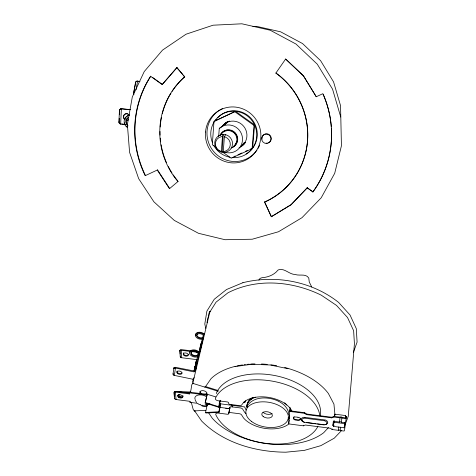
<?xml version="1.0" encoding="UTF-8"?>
<svg xmlns="http://www.w3.org/2000/svg" width="476" height="476" viewBox="0 0 476 476"><rect width="100%" height="100%" fill="white"/><g stroke="black" fill="none" stroke-linecap="round" stroke-linejoin="round"><path stroke-width="0.71" d="M215.693 396.883L207.203 394.241L205.162 403.041L218.716 407.248L220.323 400.262M125.753 124.551L120.666 124.046A1.981 1.868 71.2 0 1 118.911 122.148L119.428 110.611A1.999 1.845 60 0 1 121.368 108.861L130.126 109.718M119.244 118.292L119.202 122.57A1.993 1.874 48.1 0 1 119.131 122.32M119.405 114.775L119.595 110.545A1.999 1.922 59.3 0 1 119.69 110.045M120.666 124.046L121.368 108.861M180.154 354.007L179.922 350.407A1.529 1.017 10.5 0 1 181.38 349.628L191.4 350.854M345.481 417.904L345.695 416.435L346.421 416.53L344.475 430.512A0.809 0.672 12.4 0 1 343.708 431.018L340.138 430.554A1.017 0.845 12 0 0 338.353 430.328L332.111 429.519L330.457 428.263L305.372 425.026L303.51 425.824L289.36 423.997A0.714 0.595 6 0 1 288.736 423.319L290.074 407.474M289.527 417.309L289.628 415.828M289.991 410.657L290.098 409.182M221.78 151.463L231.253 158.21L252.078 148.72L252.631 148.078L254.565 124.932L235.513 111.307L214.724 121.023L213.98 121.529L212.308 144.716L216.449 147.667M218.668 136.558L219.263 128.544L219.632 128.133A14.072 13.745 56.4 0 1 242.213 136.255A14.072 13.745 56.4 0 1 224.755 152.213M223.274 134.381L222.256 150.493L221.804 152.076L221.346 151.338L222.447 136.624L223.125 134.506L224.434 134.345L225.576 134.613L224.38 136.814L223.268 151.535L224.095 152.308L225.255 152.272A9.056 8.83 55 0 0 226.57 135L225.428 134.732M225.297 124.706L225.749 123.004A13.917 13.62 58.4 0 1 228.111 121.398M252.078 148.72L254.017 125.462L254.565 124.932M333.622 424.622L333.45 426.413L344.225 427.799L344.327 426.603M344.225 427.799L344.927 422.444M345.439 417.952L345.647 415.572L334.842 414.191L334.574 416.298L334.646 415.024L334.539 415.857M345.695 416.435L345.564 417.934L342.196 417.41A1.767 1.452 11.5 0 0 339.87 417.113L333.777 416.429L331.832 417.256L306.407 414.001L304.705 412.716L290.324 410.877L290.604 408.89M346.421 416.53L346.29 418.023A0.827 0.672 11.9 0 1 345.511 418.535L341.881 418.071A1.035 0.845 11.5 0 0 340.066 417.839L333.718 417.024L331.772 417.851L306.336 414.596L304.628 413.311L290.241 411.472A0.726 0.595 5.8 0 1 289.61 410.788M333.45 426.413L334.104 421.058M334.61 416.571L334.842 414.191M332.111 429.519L332.171 428.924M333.718 417.024L333.777 416.429M331.772 417.851L331.832 417.256M306.336 414.596L306.407 414.001M304.628 413.311L304.705 412.716M303.51 425.824L303.581 425.235M334.176 425.598L332.819 425.425L333.355 421.26A0.815 0.672 10.8 0 0 333.991 421.022M133.738 94.498A1.904 1.803 75.8 0 1 133.56 93.528L135.505 82.616A1.922 1.779 65.3 0 1 137.588 81.194L139.73 81.694M333.866 422.837L334.134 420.754M198.391 353.894L198.623 352.484L193.928 370.965L175.59 367.341A1.601 1.035 9.9 0 0 173.901 367.984L173.02 374.017A1.589 1 18.9 0 0 174.406 375.415L192.649 379.188A0.881 0.714 8.1 0 0 193.482 378.991M174.406 375.415L175.412 368.037L174.811 367.954A1.601 0.881 17.5 0 0 173.918 368.222L173.758 368.531L173.865 368.115M338.353 430.328L338.823 426.895M333.355 421.26L339.489 422.045L340.066 417.839M288.736 423.319L289.2 420.022M340.138 430.554L340.614 427.127M339.489 422.045A1.029 0.845 11.7 0 1 341.292 422.277L341.881 418.071M345.445 416.976L345.647 415.572M344.303 426.901L344.904 422.742L341.292 422.277M194.113 370.959L196.647 360.659M194.22 370.977L194.952 366.419L194.327 371.006M192.709 381.782L193.137 379.116L194.113 377.658M195.654 364.783L196.279 360.921L195.166 366.466M196.094 362.718L196.433 360.612M195.517 369.798L197.177 362.2L196.951 363.604M207.006 322.734L207.798 317.992L208.744 316.498M208.423 316.409L208.994 313.018L209.934 311.524L192.75 383.347L191.774 384.798L190.924 390.118A56.061 32.927 10.8 0 0 190.4 392.283M136.041 89.815L137.588 81.194M243.409 402.226L244.848 402.41L244.92 402.024A22.289 13.078 9.9 0 1 245.503 400.786M244.848 402.41L244.985 401.685M228.754 413.085L229.896 407.319M228.736 413.709L229.878 407.95M179.922 350.407L180.196 356.476A1.517 0.97 19.3 0 0 181.713 357.744L197.052 359.642M218.716 407.248L220.079 400.732M209.952 403.88L207.018 404.047A0.892 0.309 87.4 0 1 207.131 405.29L205.543 412.49L205.816 413.013L219.091 412.311L218.823 411.776L220.323 404.552A0.892 0.303 87.3 0 0 220.209 403.303L220.471 403.832L244.801 406.944L244.86 407.343A22.289 13.078 9.9 0 0 246.169 410.038M220.62 403.118L220.471 403.832L219.008 403.916M219.091 412.311L220.715 403.374M198.492 358.166L198.79 356.822M205.162 403.041L207.203 394.241M195.053 410.871L194.273 410.961L194.44 410.252A0.875 0.613 -36.3 0 0 195.053 410.871L205.65 410.348M197.951 403.374L190.043 402.363L190.216 401.655M200.164 349.908C199.67 345.82 202.371 341.869 201.294 342.238M201.503 342.262L200.051 347.409M190.043 402.363L189.983 401.322L176.043 399.537A1.583 0.976 18.3 0 1 174.478 398.388L174.02 392.771A1.595 0.839 16.6 0 1 175.465 392.159L189.537 393.95L189.644 392.17L207.09 394.39M199.789 349.783L200.099 348.486M200.878 345.255L201.187 343.958M201.342 343.315L201.651 342.03M189.537 393.95L189.71 393.235L175.65 391.445A1.595 1.006 9.4 0 0 174.127 392.343L174.454 396.46M199.896 351.901L203.46 337.026M195.672 369.84L196.326 367.091M197.427 352.27L180.648 350.253A1.529 0.863 17 0 0 179.892 350.61L179.815 350.931L179.916 350.538M173.758 368.531L173.901 367.984M312.899 191.864L307.193 187.794L312.899 191.864A98.74 96.592 58.3 0 0 331.421 128.389M258.902 280.126C259.599 277.597 262.657 277.621 264.745 277.401C269.737 276.491 274.747 274.259 277.919 270.154A5.629 3.891 9.8 0 1 279.144 269.648C284.987 268.285 289.343 274.479 295.197 274.491C299.535 276.11 306.032 273.266 308.787 278.121L309.257 281.982L311.703 286.933M353.359 352.514L357.089 342.095L356.286 328.589L350.038 315.017L338.632 302.427C312.054 281.399 275.669 274.527 242.95 282.679L242.861 282.714M334.164 416.786L334.925 414.697L333.944 404.124L328.333 393.42A66.753 39.294 9.9 0 0 288.861 368.644M344.791 425.467L348.248 416.399L354.43 343.708L353.626 330.719L347.522 317.516L336.544 305.437L321.223 295.156C292.496 281.084 257.022 277.859 227.974 292.788L216.05 302.159L209.851 311.994M264.46 202.205A75.154 73.506 58.1 0 0 307.425 141.747A75.154 73.506 58.1 0 0 275.86 73.102L275.973 73.03A75.059 73.423 58.1 0 1 307.496 141.598A75.059 73.423 58.1 0 1 264.585 201.985L271.272 216.753L291.128 204.591L307.193 187.794M118.911 122.148L118.911 121.886M285.564 59.036L303.408 75.874L316.254 96.741L303.486 75.803L286.207 59.494M133.56 93.528L135.654 82.574A1.922 1.85 63.7 0 1 137.838 81.128L139.968 81.622M192.75 383.347L193.607 383.614A0.898 0.72 34.6 0 1 192.923 382.633M275.86 73.102L285.665 58.982M204.716 387.077L205.555 386.577L211.005 378.706A66.753 39.294 9.9 0 1 235.543 366.282M119.91 109.587L120.666 108.933M247.151 406.046C253.512 395.961 268.41 396.567 278.008 400.97M157.544 169.92L157.294 170.105L169.456 188.71L169.688 188.502L157.544 169.92L145.198 175.686A101.233 99.032 58.3 0 1 150.559 76.267L162.191 84.567L176.84 67.598L182.974 74.625M162.191 84.567L177.078 67.538M226.707 123.034L227.48 122.171M328.464 427.561L323.716 432.684A66.753 39.294 9.9 0 1 212.266 418.243L208.536 412.686M341.679 430.411L334.253 438.194L320.824 445.661L304.331 450.391L285.856 452.2C255.404 451.998 223.541 443.043 201.604 420.998L194.5 410.669M307.121 188.002L291.038 204.817L271.272 216.753M136.076 81.699L136.874 81.17M174.305 391.855L174.865 391.522M224.095 152.308L221.953 151.933M169.456 188.71L178.167 181.362L177.941 181.558A75.154 73.506 58.1 0 1 184.563 76.88L176.84 67.598M242.95 282.679L226.528 289.515L214.26 299.255L206.905 311.072L204.787 324.025L205.781 328.363M219.263 128.544L227.111 122.594M213.98 121.529L235.513 111.307M145.198 175.686L145.46 175.495A101.108 98.913 58.4 0 1 150.821 76.196L150.559 76.267M316.254 96.741L322.847 93.695A98.865 96.711 58.3 0 1 312.833 192.078M233.912 156.61L235.251 156.003M237.923 154.783L241.933 152.957M245.277 151.433L247.282 150.517M250.626 148.994L252.631 148.078M184.563 76.88L183.879 75.714M133.589 93.284L133.762 93.968M235.025 366.556L251.875 364.247L270.094 364.985L288.254 368.739M205.132 404.297L210.951 404.368M205.543 412.49L218.823 411.776M252.863 26.543L256.57 26.364L280.65 31.827L302.534 43.548L320.604 60.672L333.569 81.902L340.548 105.654L341.435 145.757L334.705 173.3L321.211 197.796L301.968 217.705L278.466 231.758L252.25 239.22L225.017 239.714L198.48 233.294L174.27 220.394L153.897 201.806L138.659 178.655L129.585 152.344L127.372 124.516L132.31 96.967L144.24 71.567L162.512 50.123L186.021 34.218L213.105 25.198L241.873 23.8L270.207 30.226L295.983 44.03L317.278 64.189L332.545 89.149L340.751 117.025M225.743 408.551L230.021 408.343M223.125 134.506L221.959 134.541A9.056 8.83 55 0 0 220.668 151.808L221.804 152.076M222.447 136.624L221.477 136.654A7.586 7.396 54.8 0 0 220.394 151.112L221.346 151.338M223.268 151.535L224.238 151.505A7.586 7.396 54.8 0 0 225.332 137.04L224.38 136.814M190.918 392.063L175.876 391.361A1.553 0.994 10.8 0 0 175.15 391.498M179.387 392.224L189.716 392.706M198.557 351.734L199.152 351.401L203.555 334.241A4.897 3.088 13.3 0 0 197.046 333.26A4.897 3.088 13.3 0 0 196.362 337.383A4.897 3.088 13.3 0 0 202.752 339.085M130.364 109.605L121.648 108.754A1.999 1.922 59.3 0 0 119.785 109.807M121.672 123.998L125.283 124.355M192.834 351.032L195.695 351.383M189.478 392.884L206.929 395.104M219.698 407.361L228.516 408.491A1.404 0.815 11.4 0 0 229.89 407.843L229.884 407.426A1.404 0.815 11.3 0 1 231.271 406.778L240.535 407.962A2.279 1.327 11 0 1 242.611 409.062L244.605 412.228A26.644 15.643 9.9 0 0 245.973 413.674M333.991 422.248L344.826 423.64M288.069 417.863L289.473 418.047M332.879 424.83L333.593 424.919A0.815 0.672 11 0 1 332.819 425.425M306.621 422.474L312.405 423.218M313.851 423.402L316.016 423.682M317.462 423.866L323.966 424.705M194.779 367.478L195.862 367.698M175.412 368.037L193.827 371.845A0.887 0.72 8.1 0 0 194.868 371.328L199.468 352.662A0.845 0.672 8.5 0 0 198.778 351.835L198.647 351.681A5.105 3.153 13.3 0 0 193.292 349.866A5.105 3.153 13.3 0 0 189.751 352.127M120.214 123.712L120.696 123.885M205.4 402.565L218.96 406.772M205.555 386.577L218.27 390.546M193.607 383.614L218.121 391.266M304.456 422.194L303.51 421.873A4.421 2.564 8.4 0 1 301.225 419.249A4.421 2.564 8.4 0 1 303.92 417.262L325.495 420.028A4.433 2.57 7.7 0 1 327.726 422.652A4.433 2.57 7.7 0 1 324.953 424.634M200.039 404.796L198.034 403.85M180.969 357.482L180.416 357.018M278.151 401.042C283.399 403.636 288.688 408.36 288.801 414.661M173.663 375.082L173.157 374.57M152.564 77.439L162.441 84.49M234.87 111.771L254.017 125.462M198.617 352.502L198.48 352.347A5.111 3.153 13.3 0 0 191.411 350.872A5.111 3.153 13.3 0 0 190.697 355.28A5.111 3.153 13.3 0 0 197.766 356.756M194.273 410.961L193.167 409.342L191.727 403.993A56.061 32.927 10.8 0 1 191.251 402.672M196.54 402.541L195.214 400.03M207.018 404.047L207.292 404.576M264.585 201.985L271.385 216.515M231.836 404.826L232.294 406.909M175.465 392.159L176.043 399.537M181.213 350.282L181.713 357.744M256.939 150.13A27.9 27.299 58.3 0 1 213.534 151.368A27.9 27.299 58.3 0 1 222.459 108.599M259.723 145.109A27.9 27.299 58.3 0 1 258.105 148.328M245.515 142.342A13.917 13.62 58.4 0 1 241.796 145.626M225.41 123.26A13.947 13.649 58.3 0 1 227.153 122.005M244.771 143.199A13.947 13.649 58.3 0 1 240.874 146.281M267.381 143.086A4.695 4.641 55.6 0 1 266.167 143.121M261.99 139.23A4.695 4.641 55.6 0 1 265.37 133.934A4.695 4.641 55.6 0 1 270.957 136.921A4.695 4.641 55.6 0 1 268.541 142.735M177.697 180.803A75.059 73.423 58.1 0 1 173.246 174.882M172.014 173.014A75.059 73.423 58.1 0 1 168.331 166.564M166.439 162.566A75.059 73.423 58.1 0 1 161.661 147.697M161.513 146.977A75.059 73.423 58.1 0 1 161.108 144.799M160.662 141.86A75.059 73.423 58.1 0 1 160.269 138.147M160.085 135.16A75.059 73.423 58.1 0 1 160.025 131.43M160.192 126.997A75.059 73.423 58.1 0 1 161.465 117.399M162.286 113.752A75.059 73.423 58.1 0 1 170.92 93.26M172.11 91.392A75.059 73.423 58.1 0 1 184.789 76.809M323.192 94.266A98.74 96.592 58.3 0 1 331.32 126.896M215.455 120.517A23.253 22.747 58.3 0 1 216.235 119.446M217.52 117.917A23.253 22.747 58.3 0 1 252.155 119.613A23.253 22.747 58.3 0 1 246.122 153.938M212.51 142.865A23.366 22.854 58 0 1 228.426 111.729A23.366 22.854 58 0 1 256.695 133.101A23.366 22.854 58 0 1 231.907 157.526M229.932 157.241A23.366 22.854 58 0 1 213.659 145.293M221.614 126.979A14.09 13.78 57.8 0 1 243.611 126.205A14.09 13.78 57.8 0 1 239.006 147.857M223.19 125.301A14.018 13.715 58 0 1 227.1 122.159M227.742 121.838A14.018 13.715 58 0 1 229.771 121.088M245.063 142.675A14.018 13.715 58 0 1 240.892 146.56M133.934 94.432A1.916 1.803 53.4 0 1 133.726 93.724M120.452 123.814A1.993 1.874 48.1 0 1 119.988 123.576M119.785 123.415A1.993 1.874 48.1 0 1 119.44 123.022M127.366 124.873A4.98 4.724 59.5 0 1 128.728 117.269M128.038 125.872A4.986 4.73 59.5 0 1 128.449 117.388M127.116 127.294A6.765 6.414 59.5 0 1 124.242 120.363A6.765 6.414 59.5 0 1 129.27 115.281M127.395 127.163A6.753 6.402 59.5 0 1 126.104 125.979M124.908 123.968A6.753 6.402 59.5 0 1 124.569 122.844M124.736 119.411A6.753 6.402 59.5 0 1 129.002 115.287M128.246 119.869A3.308 3.136 60.2 0 1 125.825 119.958M125.075 119.553A3.308 3.136 60.2 0 1 127.77 113.835M128.52 114.234A3.308 3.136 60.2 0 1 129.151 114.817M128.657 119.535A3.314 3.136 60.2 0 1 126.366 120.261M124.801 119.672A3.314 3.136 60.2 0 1 124.099 114.775A3.314 3.136 60.2 0 1 128.883 114.93M244.444 142.586A13.263 12.983 59.1 0 1 243.307 143.347M244.712 142.955A13.721 13.435 59.1 0 1 242.302 144.389M236.554 142.538A8.735 8.532 56.4 0 1 235.739 144.008M221.197 134.196A8.758 8.55 56.3 0 1 234.067 132.905A8.758 8.55 56.3 0 1 233.906 145.983M219.942 135.47A9.246 9.032 56.3 0 1 235.025 133.191A9.246 9.032 56.3 0 1 231.122 148.036M220.311 135.172A9.223 9.008 56.4 0 1 235.358 132.893A9.223 9.008 56.4 0 1 231.467 147.703M289.277 418.458A26.644 15.643 9.9 0 1 288.111 419.267M317.837 426.561A53.609 31.249 9.9 0 1 266.685 443.453A53.609 31.249 9.9 0 1 215.801 414.691A2.636 1.517 11.8 0 1 218.502 413.108L227.367 414.251A1.41 0.815 11.4 0 0 228.748 413.608L228.742 413.192A1.41 0.815 11.3 0 1 230.128 412.543L239.446 413.745A2.291 1.321 11 0 1 241.534 414.84L243.545 418.005A26.787 15.607 9.9 0 0 288.997 423.872M319.836 415.851A53.609 31.249 9.9 0 0 271.564 381.014A53.609 31.249 9.9 0 0 215.36 398.406A2.886 1.696 11.9 0 0 218.216 400.774L227.219 401.922A1.434 0.839 11.5 0 1 228.641 402.958L228.647 403.38A1.428 0.839 11.4 0 0 230.063 404.41L239.482 405.612A2.321 1.363 11 0 0 241.6 405.034L243.694 402.303A26.787 15.607 9.9 0 1 270.195 397.65A26.787 15.607 9.9 0 1 292.27 411.794M320.3 415.465A53.318 31.321 9.9 0 0 277.109 376.016A53.318 31.321 9.9 0 0 216.598 392.635A2.874 1.696 11.9 0 0 216.812 393.64M207.256 404.564A3.499 2.029 12.4 0 1 204.513 406.575A3.499 2.029 12.4 0 1 200.485 404.356M200.396 393.509A3.552 2.094 12.5 0 1 201.056 390.897A3.552 2.094 12.5 0 1 205.561 391.474A3.552 2.094 12.5 0 1 206.447 394.277M236.893 365.967A66.753 39.294 9.9 0 1 242.522 364.925M243.98 364.723A66.753 39.294 9.9 0 1 245.455 364.539M246.937 364.378A66.753 39.294 9.9 0 1 249.18 364.182M250.685 364.075A66.753 39.294 9.9 0 1 254.999 363.908M261.473 363.991A66.753 39.294 9.9 0 1 267.304 364.402M270.915 364.812A66.753 39.294 9.9 0 1 276.723 365.717M284.648 367.466A66.753 39.294 9.9 0 1 288.141 368.43M209.785 312.143A0.839 0.625 32.2 0 1 210.112 311.792M206.935 393.093A3.552 2.094 12.5 0 1 203.627 394.247M201.872 393.741A3.552 2.094 12.5 0 1 200.045 391.671M207.28 404.897A3.499 2.029 12.4 0 1 202.092 405.171M173.514 374.285A1.589 0.881 9.8 0 1 173.133 373.595M173.835 368.323A1.601 0.869 16.6 0 1 175.007 367.972M198.278 354.59A3.772 2.326 13.3 0 1 192.691 355.578A3.772 2.326 13.3 0 1 192.506 351.568A3.772 2.326 13.3 0 1 198.248 353.965M198.212 354.489A3.766 2.326 13.3 0 1 193.446 355.173A3.766 2.326 13.3 0 1 191.281 351.823M182.028 372.904A2.648 1.589 13.7 0 1 178.696 373.363A2.648 1.589 13.7 0 1 177.137 371.054M174.632 391.986A1.553 0.994 10.8 0 1 174.876 391.659M182.124 397.478A2.576 1.499 13.3 0 1 179.125 396.615A2.576 1.499 13.3 0 1 178.988 394.741M179.434 394.515A2.576 1.499 13.3 0 1 179.987 394.384M182.849 396.663A2.57 1.499 13.3 0 1 180.065 396.413A2.57 1.499 13.3 0 1 178.714 394.723M180.654 356.655A1.523 0.875 9.3 0 1 180.297 356.09M179.839 350.711A1.529 0.851 15.9 0 1 180.826 350.253M202.092 338.299A3.612 2.279 13.3 0 1 197.052 336.651A3.612 2.279 13.3 0 1 198.932 333.724A3.612 2.279 13.3 0 1 203.645 335.883M202.966 337.389A3.612 2.279 13.3 0 1 198.308 337.02A3.612 2.279 13.3 0 1 197.26 333.902M195.779 335.693A4.897 3.094 13.3 0 1 197.861 332.403A4.897 3.094 13.3 0 1 203.704 333.611L203.859 333.753A0.809 0.619 -3 0 1 204.448 334.069M199.706 352.216A0.851 0.666 -3.6 0 1 198.903 352.454M188.431 354.215A2.535 1.559 13.7 0 1 186.039 355.501A2.535 1.559 13.7 0 1 183.456 353.603M183.51 353.198A2.535 1.559 13.7 0 1 183.736 352.841M247.175 407.432A21.408 12.543 9.9 0 1 247.579 403.523M248.99 401.167A21.408 12.543 9.9 0 1 252.191 398.537M247.252 404.725A21.396 12.549 9.9 0 1 252.316 397.811M195.142 399.418A7.057 4.117 12.5 0 1 198.153 395.074A7.057 4.117 12.5 0 1 206.584 396.829M182.897 395.639A2.642 1.535 13.4 0 1 180.541 397.305A2.642 1.535 13.4 0 1 177.893 394.997M247.008 407.646A21.366 12.519 9.9 0 1 255.731 397.157M284.589 402.785A21.366 12.519 9.9 0 1 286.784 405.034M247.115 407.069A21.355 12.519 9.9 0 1 253.381 397.525M300.517 418.154A2.695 1.571 8.7 0 1 297.768 419.784L295.989 419.558A2.695 1.571 8.8 0 1 293.561 417.262M293.859 416.916A2.695 1.571 8.8 0 1 294.311 416.643M302.629 420.784A3.695 2.148 8.4 0 1 302.224 420.32M304.2 417.678A3.695 2.148 8.4 0 1 304.991 417.625M272.183 413.358A5.355 3.124 9.9 0 1 263.026 412.186M297.946 417.25L296.155 417.018A2.695 1.565 8.8 0 0 293.359 418.243A2.695 1.565 8.8 0 0 295.911 420.147L297.69 420.379A2.701 1.571 8.7 0 0 300.493 419.16A2.701 1.571 8.7 0 0 297.946 417.25M324.311 420.707L304.914 418.214A3.695 2.142 8.4 0 0 301.867 419.933A3.695 2.142 8.4 0 0 304.539 422.385L323.829 424.872A3.707 2.148 7.7 0 0 326.941 423.158A3.707 2.148 7.7 0 0 324.311 420.707M205.513 132.001A28.173 27.554 57.8 0 0 244.932 160.513A28.173 27.554 57.8 0 0 248.996 112.276A28.173 27.554 57.8 0 0 205.513 132.001M261.681 138.296A4.706 4.653 55.4 0 0 268.303 143.044A4.706 4.653 55.4 0 0 269.017 134.958A4.706 4.653 55.4 0 0 261.681 138.296M177.411 373.404A2.654 1.589 13.7 0 0 181.85 373.6A2.654 1.589 13.7 0 0 178.952 371.006A2.654 1.589 13.7 0 0 177.411 373.404M184.081 355.471A2.535 1.559 13.7 0 0 188.204 355.269A2.535 1.559 13.7 0 0 185.039 352.936A2.535 1.559 13.7 0 0 184.081 355.471M251.489 421.427A21.485 12.489 9.9 0 0 287.439 420.742A21.485 12.489 9.9 0 0 262.454 401.827A21.485 12.489 9.9 0 0 251.489 421.427M263.21 416.577A5.373 3.124 9.9 0 0 272.171 416.339A5.373 3.124 9.9 0 0 265.84 411.645A5.373 3.124 9.9 0 0 263.21 416.577M174.716 398.174A1.583 0.857 9 0 0 174.942 398.388A1.583 0.839 9.8 0 1 174.722 398.168M178.494 397.317A2.642 1.535 13.4 0 0 182.778 397.168A2.642 1.535 13.4 0 0 179.47 394.818A2.642 1.535 13.4 0 0 178.494 397.317"/></g></svg>
